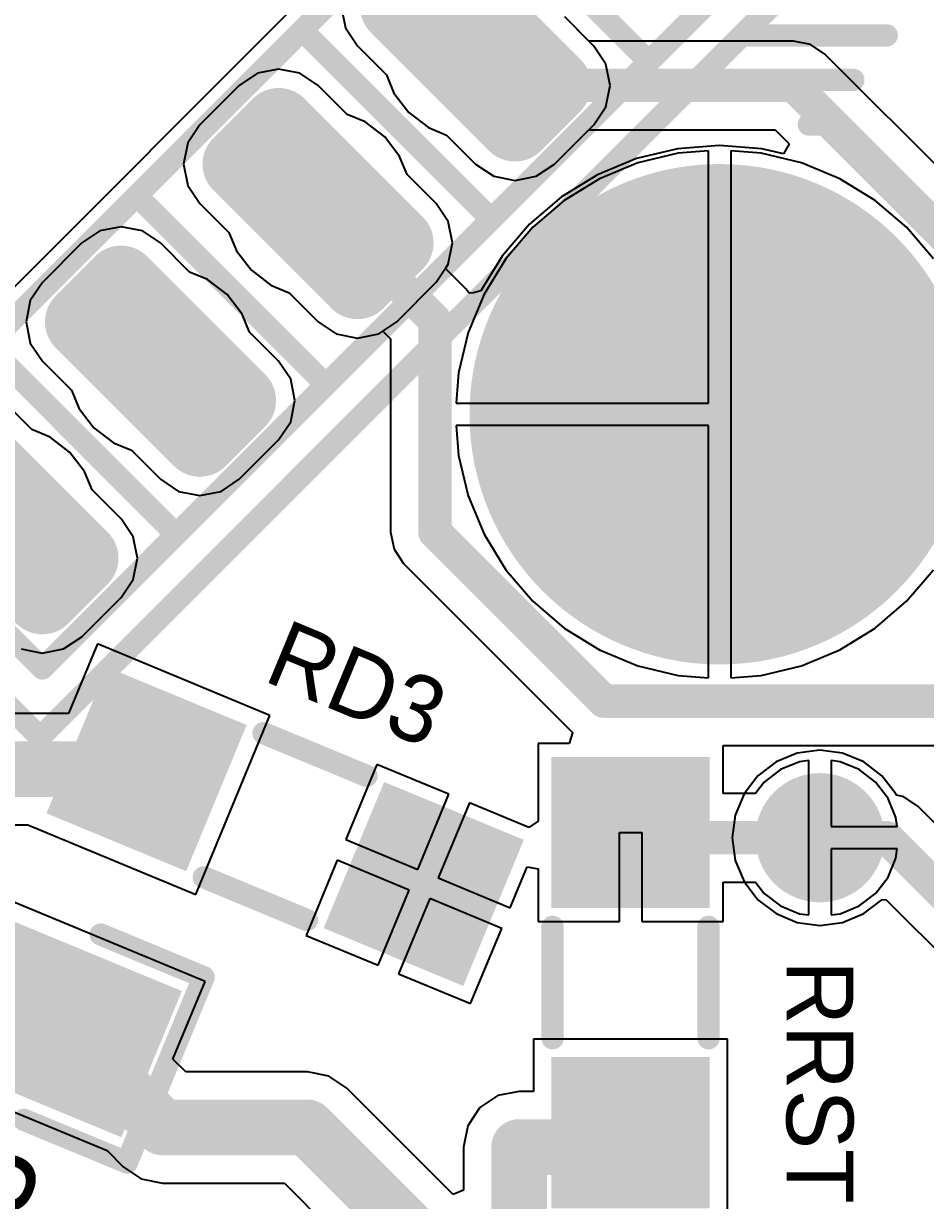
# Model space of a CAD drawing. Header units: millimetres. Extents: x 0 to 2.36, y 0 to 2.36.
# Drawn here: x 0.228 to 0.632, y 1.482 to 2.01 of the extents above; entities that cross this region are included whole.
import ezdxf

# ---------------------------------------------------------------- set-up
doc = ezdxf.new("R2010")
doc.units = ezdxf.units.MM
doc.header["$MEASUREMENT"] = 0
for name, color, linetype in [('BottomLayer', 5, 'Continuous'), ('BottomOverlay', 54, 'Continuous'), ('BottomSolder', 6, 'Continuous'), ('MultiLayer', 9, 'Continuous'), ('PadHoleLayer', 156, 'Continuous'), ('TopLayer', 1, 'Continuous'), ('TopOverlay', 2, 'Continuous'), ('TopPaste', 8, 'Continuous'), ('TopSolder', 216, 'Continuous'), ('ViaHoleLayer', 16, 'Continuous')]:
    doc.layers.add(name, color=color, linetype=linetype)

# ---------------------------------------------------------------- blocks, each defined once
blk = doc.blocks.new('___6_______B_2')
at = {"layer": 'BottomLayer'}
h = blk.add_hatch(color=5, dxfattribs=at)
edge = h.paths.add_edge_path()
edge.add_arc((0.0375, 0.0125), 0.0125, 0, 90)
edge.add_line((0.0375, 0.025), (-0.0375, 0.025))
edge.add_arc((-0.0375, 0.0125), 0.0125, 90, 180)
edge.add_line((-0.05, 0.0125), (-0.05, -0.0125))
edge.add_arc((-0.0375, -0.0125), 0.0125, 180, 270)
edge.add_line((-0.0375, -0.025), (0.0375, -0.025))
edge.add_arc((0.0375, -0.0125), 0.0125, 270, 360)
edge.add_line((0.05, -0.0125), (0.05, 0.0125))
h = blk.add_hatch(color=5, dxfattribs=at)
edge = h.paths.add_edge_path()
edge.add_arc((0.0375, -0.0875), 0.0125, 0, 90)
edge.add_line((0.0375, -0.075), (-0.0375, -0.075))
edge.add_arc((-0.0375, -0.0875), 0.0125, 90, 180)
edge.add_line((-0.05, -0.0875), (-0.05, -0.1125))
edge.add_arc((-0.0375, -0.1125), 0.0125, 180, 270)
edge.add_line((-0.0375, -0.125), (0.0375, -0.125))
edge.add_arc((0.0375, -0.1125), 0.0125, 270, 360)
edge.add_line((0.05, -0.1125), (0.05, -0.0875))
h = blk.add_hatch(color=5, dxfattribs=at)
edge = h.paths.add_edge_path()
edge.add_arc((0.0375, -0.1875), 0.0125, 0, 90)
edge.add_line((0.0375, -0.175), (-0.0375, -0.175))
edge.add_arc((-0.0375, -0.1875), 0.0125, 90, 180)
edge.add_line((-0.05, -0.1875), (-0.05, -0.2125))
edge.add_arc((-0.0375, -0.2125), 0.0125, 180, 270)
edge.add_line((-0.0375, -0.225), (0.0375, -0.225))
edge.add_arc((0.0375, -0.2125), 0.0125, 270, 360)
edge.add_line((0.05, -0.2125), (0.05, -0.1875))
h = blk.add_hatch(color=5, dxfattribs=at)
edge = h.paths.add_edge_path()
edge.add_arc((0.0375, -0.2875), 0.0125, 0, 90)
edge.add_line((0.0375, -0.275), (-0.0375, -0.275))
edge.add_arc((-0.0375, -0.2875), 0.0125, 90, 180)
edge.add_line((-0.05, -0.2875), (-0.05, -0.3125))
edge.add_arc((-0.0375, -0.3125), 0.0125, 180, 270)
edge.add_line((-0.0375, -0.325), (0.0375, -0.325))
edge.add_arc((0.0375, -0.3125), 0.0125, 270, 360)
edge.add_line((0.05, -0.3125), (0.05, -0.2875))
h = blk.add_hatch(color=5, dxfattribs=at)
edge = h.paths.add_edge_path()
edge.add_arc((0.0375, -0.3875), 0.0125, 0, 90)
edge.add_line((0.0375, -0.375), (-0.0375, -0.375))
edge.add_arc((-0.0375, -0.3875), 0.0125, 90, 180)
edge.add_line((-0.05, -0.3875), (-0.05, -0.4125))
edge.add_arc((-0.0375, -0.4125), 0.0125, 180, 270)
edge.add_line((-0.0375, -0.425), (0.0375, -0.425))
edge.add_arc((0.0375, -0.4125), 0.0125, 270, 360)
edge.add_line((0.05, -0.4125), (0.05, -0.3875))
h = blk.add_hatch(color=5, dxfattribs=at)
edge = h.paths.add_edge_path()
edge.add_arc((0.0375, -0.4875), 0.0125, 0, 90)
edge.add_line((0.0375, -0.475), (-0.0375, -0.475))
edge.add_arc((-0.0375, -0.4875), 0.0125, 90, 180)
edge.add_line((-0.05, -0.4875), (-0.05, -0.5125))
edge.add_arc((-0.0375, -0.5125), 0.0125, 180, 270)
edge.add_line((-0.0375, -0.525), (0.0375, -0.525))
edge.add_arc((0.0375, -0.5125), 0.0125, 270, 360)
edge.add_line((0.05, -0.5125), (0.05, -0.4875))
at = {"layer": 'BottomSolder'}
h = blk.add_hatch(color=6, dxfattribs=at)
edge = h.paths.add_edge_path()
edge.add_arc((0.0375, 0.0125), 0.0165, 0, 90)
edge.add_line((0.0375, 0.029), (-0.0375, 0.029))
edge.add_arc((-0.0375, 0.0125), 0.0165, 90, 180)
edge.add_line((-0.054, 0.0125), (-0.054, -0.0125))
edge.add_arc((-0.0375, -0.0125), 0.0165, 180, 270)
edge.add_line((-0.0375, -0.029), (0.0375, -0.029))
edge.add_arc((0.0375, -0.0125), 0.0165, 270, 360)
edge.add_line((0.054, -0.0125), (0.054, 0.0125))
h = blk.add_hatch(color=6, dxfattribs=at)
edge = h.paths.add_edge_path()
edge.add_arc((0.0375, -0.0875), 0.0165, 0, 90)
edge.add_line((0.0375, -0.071), (-0.0375, -0.071))
edge.add_arc((-0.0375, -0.0875), 0.0165, 90, 180)
edge.add_line((-0.054, -0.0875), (-0.054, -0.1125))
edge.add_arc((-0.0375, -0.1125), 0.0165, 180, 270)
edge.add_line((-0.0375, -0.129), (0.0375, -0.129))
edge.add_arc((0.0375, -0.1125), 0.0165, 270, 360)
edge.add_line((0.054, -0.1125), (0.054, -0.0875))
h = blk.add_hatch(color=6, dxfattribs=at)
edge = h.paths.add_edge_path()
edge.add_arc((0.0375, -0.1875), 0.0165, 0, 90)
edge.add_line((0.0375, -0.171), (-0.0375, -0.171))
edge.add_arc((-0.0375, -0.1875), 0.0165, 90, 180)
edge.add_line((-0.054, -0.1875), (-0.054, -0.2125))
edge.add_arc((-0.0375, -0.2125), 0.0165, 180, 270)
edge.add_line((-0.0375, -0.229), (0.0375, -0.229))
edge.add_arc((0.0375, -0.2125), 0.0165, 270, 360)
edge.add_line((0.054, -0.2125), (0.054, -0.1875))
h = blk.add_hatch(color=6, dxfattribs=at)
edge = h.paths.add_edge_path()
edge.add_arc((0.0375, -0.2875), 0.0165, 0, 90)
edge.add_line((0.0375, -0.271), (-0.0375, -0.271))
edge.add_arc((-0.0375, -0.2875), 0.0165, 90, 180)
edge.add_line((-0.054, -0.2875), (-0.054, -0.3125))
edge.add_arc((-0.0375, -0.3125), 0.0165, 180, 270)
edge.add_line((-0.0375, -0.329), (0.0375, -0.329))
edge.add_arc((0.0375, -0.3125), 0.0165, 270, 360)
edge.add_line((0.054, -0.3125), (0.054, -0.2875))
h = blk.add_hatch(color=6, dxfattribs=at)
edge = h.paths.add_edge_path()
edge.add_arc((0.0375, -0.3875), 0.0165, 0, 90)
edge.add_line((0.0375, -0.371), (-0.0375, -0.371))
edge.add_arc((-0.0375, -0.3875), 0.0165, 90, 180)
edge.add_line((-0.054, -0.3875), (-0.054, -0.4125))
edge.add_arc((-0.0375, -0.4125), 0.0165, 180, 270)
edge.add_line((-0.0375, -0.429), (0.0375, -0.429))
edge.add_arc((0.0375, -0.4125), 0.0165, 270, 360)
edge.add_line((0.054, -0.4125), (0.054, -0.3875))
h = blk.add_hatch(color=6, dxfattribs=at)
edge = h.paths.add_edge_path()
edge.add_arc((0.0375, -0.4875), 0.0165, 0, 90)
edge.add_line((0.0375, -0.471), (-0.0375, -0.471))
edge.add_arc((-0.0375, -0.4875), 0.0165, 90, 180)
edge.add_line((-0.054, -0.4875), (-0.054, -0.5125))
edge.add_arc((-0.0375, -0.5125), 0.0165, 180, 270)
edge.add_line((-0.0375, -0.529), (0.0375, -0.529))
edge.add_arc((0.0375, -0.5125), 0.0165, 270, 360)
edge.add_line((0.054, -0.5125), (0.054, -0.4875))
at = {"layer": 'MultiLayer'}
h = blk.add_hatch(color=9, dxfattribs=at)
edge = h.paths.add_edge_path()
edge.add_arc((0.0375, 0.0125), 0.0125, 0, 90)
edge.add_line((0.0375, 0.025), (-0.0375, 0.025))
edge.add_arc((-0.0375, 0.0125), 0.0125, 90, 180)
edge.add_line((-0.05, 0.0125), (-0.05, -0.0125))
edge.add_arc((-0.0375, -0.0125), 0.0125, 180, 270)
edge.add_line((-0.0375, -0.025), (0.0375, -0.025))
edge.add_arc((0.0375, -0.0125), 0.0125, 270, 360)
edge.add_line((0.05, -0.0125), (0.05, 0.0125))
h = blk.add_hatch(color=9, dxfattribs=at)
edge = h.paths.add_edge_path()
edge.add_arc((0.0375, -0.0875), 0.0125, 0, 90)
edge.add_line((0.0375, -0.075), (-0.0375, -0.075))
edge.add_arc((-0.0375, -0.0875), 0.0125, 90, 180)
edge.add_line((-0.05, -0.0875), (-0.05, -0.1125))
edge.add_arc((-0.0375, -0.1125), 0.0125, 180, 270)
edge.add_line((-0.0375, -0.125), (0.0375, -0.125))
edge.add_arc((0.0375, -0.1125), 0.0125, 270, 360)
edge.add_line((0.05, -0.1125), (0.05, -0.0875))
h = blk.add_hatch(color=9, dxfattribs=at)
edge = h.paths.add_edge_path()
edge.add_arc((0.0375, -0.1875), 0.0125, 0, 90)
edge.add_line((0.0375, -0.175), (-0.0375, -0.175))
edge.add_arc((-0.0375, -0.1875), 0.0125, 90, 180)
edge.add_line((-0.05, -0.1875), (-0.05, -0.2125))
edge.add_arc((-0.0375, -0.2125), 0.0125, 180, 270)
edge.add_line((-0.0375, -0.225), (0.0375, -0.225))
edge.add_arc((0.0375, -0.2125), 0.0125, 270, 360)
edge.add_line((0.05, -0.2125), (0.05, -0.1875))
h = blk.add_hatch(color=9, dxfattribs=at)
edge = h.paths.add_edge_path()
edge.add_arc((0.0375, -0.2875), 0.0125, 0, 90)
edge.add_line((0.0375, -0.275), (-0.0375, -0.275))
edge.add_arc((-0.0375, -0.2875), 0.0125, 90, 180)
edge.add_line((-0.05, -0.2875), (-0.05, -0.3125))
edge.add_arc((-0.0375, -0.3125), 0.0125, 180, 270)
edge.add_line((-0.0375, -0.325), (0.0375, -0.325))
edge.add_arc((0.0375, -0.3125), 0.0125, 270, 360)
edge.add_line((0.05, -0.3125), (0.05, -0.2875))
h = blk.add_hatch(color=9, dxfattribs=at)
edge = h.paths.add_edge_path()
edge.add_arc((0.0375, -0.3875), 0.0125, 0, 90)
edge.add_line((0.0375, -0.375), (-0.0375, -0.375))
edge.add_arc((-0.0375, -0.3875), 0.0125, 90, 180)
edge.add_line((-0.05, -0.3875), (-0.05, -0.4125))
edge.add_arc((-0.0375, -0.4125), 0.0125, 180, 270)
edge.add_line((-0.0375, -0.425), (0.0375, -0.425))
edge.add_arc((0.0375, -0.4125), 0.0125, 270, 360)
edge.add_line((0.05, -0.4125), (0.05, -0.3875))
h = blk.add_hatch(color=9, dxfattribs=at)
edge = h.paths.add_edge_path()
edge.add_arc((0.0375, -0.4875), 0.0125, 0, 90)
edge.add_line((0.0375, -0.475), (-0.0375, -0.475))
edge.add_arc((-0.0375, -0.4875), 0.0125, 90, 180)
edge.add_line((-0.05, -0.4875), (-0.05, -0.5125))
edge.add_arc((-0.0375, -0.5125), 0.0125, 180, 270)
edge.add_line((-0.0375, -0.525), (0.0375, -0.525))
edge.add_arc((0.0375, -0.5125), 0.0125, 270, 360)
edge.add_line((0.05, -0.5125), (0.05, -0.4875))
at = {"layer": 'PadHoleLayer'}
h = blk.add_hatch(color=156, dxfattribs=at)
edge = h.paths.add_edge_path()
edge.add_arc((0, 0), 0.01693, 0, 360)
h = blk.add_hatch(color=156, dxfattribs=at)
edge = h.paths.add_edge_path()
edge.add_arc((0, -0.1), 0.01693, 0, 360)
h = blk.add_hatch(color=156, dxfattribs=at)
edge = h.paths.add_edge_path()
edge.add_arc((0, -0.2), 0.01693, 0, 360)
h = blk.add_hatch(color=156, dxfattribs=at)
edge = h.paths.add_edge_path()
edge.add_arc((0, -0.3), 0.01693, 0, 360)
h = blk.add_hatch(color=156, dxfattribs=at)
edge = h.paths.add_edge_path()
edge.add_arc((0, -0.4), 0.01693, 0, 360)
h = blk.add_hatch(color=156, dxfattribs=at)
edge = h.paths.add_edge_path()
edge.add_arc((0, -0.5), 0.01693, 0, 360)
at = {"layer": 'TopLayer'}
h = blk.add_hatch(color=1, dxfattribs=at)
edge = h.paths.add_edge_path()
edge.add_arc((0.0375, 0.0125), 0.0125, 0, 90)
edge.add_line((0.0375, 0.025), (-0.0375, 0.025))
edge.add_arc((-0.0375, 0.0125), 0.0125, 90, 180)
edge.add_line((-0.05, 0.0125), (-0.05, -0.0125))
edge.add_arc((-0.0375, -0.0125), 0.0125, 180, 270)
edge.add_line((-0.0375, -0.025), (0.0375, -0.025))
edge.add_arc((0.0375, -0.0125), 0.0125, 270, 360)
edge.add_line((0.05, -0.0125), (0.05, 0.0125))
h = blk.add_hatch(color=1, dxfattribs=at)
edge = h.paths.add_edge_path()
edge.add_arc((0.0375, -0.0875), 0.0125, 0, 90)
edge.add_line((0.0375, -0.075), (-0.0375, -0.075))
edge.add_arc((-0.0375, -0.0875), 0.0125, 90, 180)
edge.add_line((-0.05, -0.0875), (-0.05, -0.1125))
edge.add_arc((-0.0375, -0.1125), 0.0125, 180, 270)
edge.add_line((-0.0375, -0.125), (0.0375, -0.125))
edge.add_arc((0.0375, -0.1125), 0.0125, 270, 360)
edge.add_line((0.05, -0.1125), (0.05, -0.0875))
h = blk.add_hatch(color=1, dxfattribs=at)
edge = h.paths.add_edge_path()
edge.add_arc((0.0375, -0.1875), 0.0125, 0, 90)
edge.add_line((0.0375, -0.175), (-0.0375, -0.175))
edge.add_arc((-0.0375, -0.1875), 0.0125, 90, 180)
edge.add_line((-0.05, -0.1875), (-0.05, -0.2125))
edge.add_arc((-0.0375, -0.2125), 0.0125, 180, 270)
edge.add_line((-0.0375, -0.225), (0.0375, -0.225))
edge.add_arc((0.0375, -0.2125), 0.0125, 270, 360)
edge.add_line((0.05, -0.2125), (0.05, -0.1875))
h = blk.add_hatch(color=1, dxfattribs=at)
edge = h.paths.add_edge_path()
edge.add_arc((0.0375, -0.2875), 0.0125, 0, 90)
edge.add_line((0.0375, -0.275), (-0.0375, -0.275))
edge.add_arc((-0.0375, -0.2875), 0.0125, 90, 180)
edge.add_line((-0.05, -0.2875), (-0.05, -0.3125))
edge.add_arc((-0.0375, -0.3125), 0.0125, 180, 270)
edge.add_line((-0.0375, -0.325), (0.0375, -0.325))
edge.add_arc((0.0375, -0.3125), 0.0125, 270, 360)
edge.add_line((0.05, -0.3125), (0.05, -0.2875))
h = blk.add_hatch(color=1, dxfattribs=at)
edge = h.paths.add_edge_path()
edge.add_arc((0.0375, -0.3875), 0.0125, 0, 90)
edge.add_line((0.0375, -0.375), (-0.0375, -0.375))
edge.add_arc((-0.0375, -0.3875), 0.0125, 90, 180)
edge.add_line((-0.05, -0.3875), (-0.05, -0.4125))
edge.add_arc((-0.0375, -0.4125), 0.0125, 180, 270)
edge.add_line((-0.0375, -0.425), (0.0375, -0.425))
edge.add_arc((0.0375, -0.4125), 0.0125, 270, 360)
edge.add_line((0.05, -0.4125), (0.05, -0.3875))
h = blk.add_hatch(color=1, dxfattribs=at)
edge = h.paths.add_edge_path()
edge.add_arc((0.0375, -0.4875), 0.0125, 0, 90)
edge.add_line((0.0375, -0.475), (-0.0375, -0.475))
edge.add_arc((-0.0375, -0.4875), 0.0125, 90, 180)
edge.add_line((-0.05, -0.4875), (-0.05, -0.5125))
edge.add_arc((-0.0375, -0.5125), 0.0125, 180, 270)
edge.add_line((-0.0375, -0.525), (0.0375, -0.525))
edge.add_arc((0.0375, -0.5125), 0.0125, 270, 360)
edge.add_line((0.05, -0.5125), (0.05, -0.4875))
at = {"layer": 'TopSolder'}
h = blk.add_hatch(color=216, dxfattribs=at)
edge = h.paths.add_edge_path()
edge.add_arc((0.0375, 0.0125), 0.0165, 0, 90)
edge.add_line((0.0375, 0.029), (-0.0375, 0.029))
edge.add_arc((-0.0375, 0.0125), 0.0165, 90, 180)
edge.add_line((-0.054, 0.0125), (-0.054, -0.0125))
edge.add_arc((-0.0375, -0.0125), 0.0165, 180, 270)
edge.add_line((-0.0375, -0.029), (0.0375, -0.029))
edge.add_arc((0.0375, -0.0125), 0.0165, 270, 360)
edge.add_line((0.054, -0.0125), (0.054, 0.0125))
h = blk.add_hatch(color=216, dxfattribs=at)
edge = h.paths.add_edge_path()
edge.add_arc((0.0375, -0.0875), 0.0165, 0, 90)
edge.add_line((0.0375, -0.071), (-0.0375, -0.071))
edge.add_arc((-0.0375, -0.0875), 0.0165, 90, 180)
edge.add_line((-0.054, -0.0875), (-0.054, -0.1125))
edge.add_arc((-0.0375, -0.1125), 0.0165, 180, 270)
edge.add_line((-0.0375, -0.129), (0.0375, -0.129))
edge.add_arc((0.0375, -0.1125), 0.0165, 270, 360)
edge.add_line((0.054, -0.1125), (0.054, -0.0875))
h = blk.add_hatch(color=216, dxfattribs=at)
edge = h.paths.add_edge_path()
edge.add_arc((0.0375, -0.1875), 0.0165, 0, 90)
edge.add_line((0.0375, -0.171), (-0.0375, -0.171))
edge.add_arc((-0.0375, -0.1875), 0.0165, 90, 180)
edge.add_line((-0.054, -0.1875), (-0.054, -0.2125))
edge.add_arc((-0.0375, -0.2125), 0.0165, 180, 270)
edge.add_line((-0.0375, -0.229), (0.0375, -0.229))
edge.add_arc((0.0375, -0.2125), 0.0165, 270, 360)
edge.add_line((0.054, -0.2125), (0.054, -0.1875))
h = blk.add_hatch(color=216, dxfattribs=at)
edge = h.paths.add_edge_path()
edge.add_arc((0.0375, -0.2875), 0.0165, 0, 90)
edge.add_line((0.0375, -0.271), (-0.0375, -0.271))
edge.add_arc((-0.0375, -0.2875), 0.0165, 90, 180)
edge.add_line((-0.054, -0.2875), (-0.054, -0.3125))
edge.add_arc((-0.0375, -0.3125), 0.0165, 180, 270)
edge.add_line((-0.0375, -0.329), (0.0375, -0.329))
edge.add_arc((0.0375, -0.3125), 0.0165, 270, 360)
edge.add_line((0.054, -0.3125), (0.054, -0.2875))
h = blk.add_hatch(color=216, dxfattribs=at)
edge = h.paths.add_edge_path()
edge.add_arc((0.0375, -0.3875), 0.0165, 0, 90)
edge.add_line((0.0375, -0.371), (-0.0375, -0.371))
edge.add_arc((-0.0375, -0.3875), 0.0165, 90, 180)
edge.add_line((-0.054, -0.3875), (-0.054, -0.4125))
edge.add_arc((-0.0375, -0.4125), 0.0165, 180, 270)
edge.add_line((-0.0375, -0.429), (0.0375, -0.429))
edge.add_arc((0.0375, -0.4125), 0.0165, 270, 360)
edge.add_line((0.054, -0.4125), (0.054, -0.3875))
h = blk.add_hatch(color=216, dxfattribs=at)
edge = h.paths.add_edge_path()
edge.add_arc((0.0375, -0.4875), 0.0165, 0, 90)
edge.add_line((0.0375, -0.471), (-0.0375, -0.471))
edge.add_arc((-0.0375, -0.4875), 0.0165, 90, 180)
edge.add_line((-0.054, -0.4875), (-0.054, -0.5125))
edge.add_arc((-0.0375, -0.5125), 0.0165, 180, 270)
edge.add_line((-0.0375, -0.529), (0.0375, -0.529))
edge.add_arc((0.0375, -0.5125), 0.0165, 270, 360)
edge.add_line((0.054, -0.5125), (0.054, -0.4875))
at = {"layer": 'BottomOverlay', "const_width": 0.01}
for points in [[(-0.06, 0.045), (0.06, 0.045)], [(-0.06, -0.535), (-0.06, 0.045)], [(0.06, -0.535), (0.06, 0.045)], [(-0.06, -0.05), (0.06, -0.05)], [(-0.06, -0.15), (0.06, -0.15)], [(-0.06, -0.25), (0.06, -0.25)], [(-0.06, -0.355), (0.06, -0.355)], [(-0.06, -0.45), (0.06, -0.45)], [(-0.06, -0.535), (0.06, -0.535)]]:
    blk.add_lwpolyline(points, dxfattribs=at)
at = {"layer": 'BottomOverlay', "const_width": 0.005}
for points in [[(-0.0625, 0.045, 1), (-0.0575, 0.045, 1)], [(-0.0625, 0.045, 1), (-0.0575, 0.045, 1)], [(0.0575, 0.045, 1), (0.0625, 0.045, 1)], [(0.0575, 0.045, 1), (0.0625, 0.045, 1)], [(-0.0625, -0.05, 1), (-0.0575, -0.05, 1)], [(0.0575, -0.05, 1), (0.0625, -0.05, 1)], [(-0.0625, -0.15, 1), (-0.0575, -0.15, 1)], [(0.0575, -0.15, 1), (0.0625, -0.15, 1)], [(-0.0625, -0.25, 1), (-0.0575, -0.25, 1)], [(0.0575, -0.25, 1), (0.0625, -0.25, 1)], [(-0.0625, -0.355, 1), (-0.0575, -0.355, 1)], [(0.0575, -0.355, 1), (0.0625, -0.355, 1)], [(-0.0625, -0.45, 1), (-0.0575, -0.45, 1)], [(0.0575, -0.45, 1), (0.0625, -0.45, 1)], [(-0.0625, -0.535, 1), (-0.0575, -0.535, 1)], [(-0.0625, -0.535, 1), (-0.0575, -0.535, 1)], [(0.0575, -0.535, 1), (0.0625, -0.535, 1)], [(0.0575, -0.535, 1), (0.0625, -0.535, 1)]]:
    blk.add_lwpolyline(points, format="xyb", close=True, dxfattribs=at)
blk = doc.blocks.new('LED3_2X1_6_13')
at = {"layer": 'TopLayer'}
for points in [[(0.03937, -0.0315), (-0.03937, -0.0315), (-0.03937, 0.0315), (0.03937, 0.0315)], [(0.16437, -0.0315), (0.08563, -0.0315), (0.08563, 0.0315), (0.16437, 0.0315)]]:
    blk.add_hatch(color=1, dxfattribs=at).paths.add_polyline_path(points)
at = {"layer": 'TopPaste'}
for points in [[(0.03937, -0.0315), (-0.03937, -0.0315), (-0.03937, 0.0315), (0.03937, 0.0315)], [(0.16437, -0.0315), (0.08563, -0.0315), (0.08563, 0.0315), (0.16437, 0.0315)]]:
    blk.add_hatch(color=8, dxfattribs=at).paths.add_polyline_path(points)
at = {"layer": 'TopSolder'}
for points in [[(0.04337, -0.0355), (-0.04337, -0.0355), (-0.04337, 0.0355), (0.04337, 0.0355)], [(0.16837, -0.0355), (0.08163, -0.0355), (0.08163, 0.0355), (0.16837, 0.0355)]]:
    blk.add_hatch(color=216, dxfattribs=at).paths.add_polyline_path(points)
at = {"layer": 'TopOverlay', "const_width": 0.01}
for points in [[(0, 0.045), (-0.05, 0.045)], [(-0.05, 0.045), (-0.05, -0.045)], [(0.175, 0.045), (0.085, 0.045)], [(0.175, 0.045), (0.175, -0.045)], [(0, -0.045), (-0.05, -0.045)], [(0.175, -0.045), (0.085, -0.045)]]:
    blk.add_lwpolyline(points, dxfattribs=at)
at = {"layer": 'TopOverlay', "const_width": 0.005}
for points in [[(-0.0525, 0.045, 1), (-0.0475, 0.045, 1)], [(-0.0525, 0.045, 1), (-0.0475, 0.045, 1)], [(-0.0025, 0.045, 1), (0.0025, 0.045, 1)], [(0.0825, 0.045, 1), (0.0875, 0.045, 1)], [(0.1725, 0.045, 1), (0.1775, 0.045, 1)], [(0.1725, 0.045, 1), (0.1775, 0.045, 1)], [(-0.0525, -0.045, 1), (-0.0475, -0.045, 1)], [(-0.0525, -0.045, 1), (-0.0475, -0.045, 1)], [(-0.0025, -0.045, 1), (0.0025, -0.045, 1)], [(0.0825, -0.045, 1), (0.0875, -0.045, 1)], [(0.1725, -0.045, 1), (0.1775, -0.045, 1)], [(0.1725, -0.045, 1), (0.1775, -0.045, 1)]]:
    blk.add_lwpolyline(points, format="xyb", close=True, dxfattribs=at)
blk = doc.blocks.new('1206_38')
at = {"layer": 'TopLayer'}
for points in [[(-0.0374, -0.0315), (-0.09724, -0.0315), (-0.09724, 0.0315), (-0.0374, 0.0315)], [(0.09724, -0.0315), (0.0374, -0.0315), (0.0374, 0.0315), (0.09724, 0.0315)]]:
    blk.add_hatch(color=1, dxfattribs=at).paths.add_polyline_path(points)
at = {"layer": 'TopPaste'}
for points in [[(-0.0374, -0.0315), (-0.09724, -0.0315), (-0.09724, 0.0315), (-0.0374, 0.0315)], [(0.09724, -0.0315), (0.0374, -0.0315), (0.0374, 0.0315), (0.09724, 0.0315)]]:
    blk.add_hatch(color=8, dxfattribs=at).paths.add_polyline_path(points)
at = {"layer": 'TopSolder'}
for points in [[(-0.0334, -0.0355), (-0.10124, -0.0355), (-0.10124, 0.0355), (-0.0334, 0.0355)], [(0.10124, -0.0355), (0.0334, -0.0355), (0.0334, 0.0355), (0.10124, 0.0355)]]:
    blk.add_hatch(color=216, dxfattribs=at).paths.add_polyline_path(points)
at = {"layer": 'TopOverlay', "const_width": 0.01}
for points in [[(-0.025, 0.035), (0.025, 0.035)], [(-0.025, -0.035), (0.025, -0.035)]]:
    blk.add_lwpolyline(points, dxfattribs=at)
at = {"layer": 'TopOverlay', "const_width": 0.005}
for points in [[(-0.0275, 0.035, 1), (-0.0225, 0.035, 1)], [(0.0225, 0.035, 1), (0.0275, 0.035, 1)], [(-0.0275, -0.035, 1), (-0.0225, -0.035, 1)], [(0.0225, -0.035, 1), (0.0275, -0.035, 1)]]:
    blk.add_lwpolyline(points, format="xyb", close=True, dxfattribs=at)
blk = doc.blocks.new('1206_41')
at = {"layer": 'TopLayer'}
for points in [[(-0.0374, -0.0315), (-0.09724, -0.0315), (-0.09724, 0.0315), (-0.0374, 0.0315)], [(0.09724, -0.0315), (0.0374, -0.0315), (0.0374, 0.0315), (0.09724, 0.0315)]]:
    blk.add_hatch(color=1, dxfattribs=at).paths.add_polyline_path(points)
at = {"layer": 'TopPaste'}
for points in [[(-0.0374, -0.0315), (-0.09724, -0.0315), (-0.09724, 0.0315), (-0.0374, 0.0315)], [(0.09724, -0.0315), (0.0374, -0.0315), (0.0374, 0.0315), (0.09724, 0.0315)]]:
    blk.add_hatch(color=8, dxfattribs=at).paths.add_polyline_path(points)
at = {"layer": 'TopSolder'}
for points in [[(-0.0334, -0.0355), (-0.10124, -0.0355), (-0.10124, 0.0355), (-0.0334, 0.0355)], [(0.10124, -0.0355), (0.0334, -0.0355), (0.0334, 0.0355), (0.10124, 0.0355)]]:
    blk.add_hatch(color=216, dxfattribs=at).paths.add_polyline_path(points)
at = {"layer": 'TopOverlay', "const_width": 0.01}
for points in [[(-0.025, 0.035), (0.025, 0.035)], [(-0.025, -0.035), (0.025, -0.035)]]:
    blk.add_lwpolyline(points, dxfattribs=at)
at = {"layer": 'TopOverlay', "const_width": 0.005}
for points in [[(-0.0275, 0.035, 1), (-0.0225, 0.035, 1)], [(0.0225, 0.035, 1), (0.0275, 0.035, 1)], [(-0.0275, -0.035, 1), (-0.0225, -0.035, 1)], [(0.0225, -0.035, 1), (0.0275, -0.035, 1)]]:
    blk.add_lwpolyline(points, format="xyb", close=True, dxfattribs=at)

msp = doc.modelspace()

# ---------------------------------------------------------------- hatches: boundary and pattern name
at = {"layer": 'BottomLayer'}
h = msp.add_hatch(color=5, dxfattribs=at)
edge = h.paths.add_edge_path()
edge.add_arc((0.54, 1.835), 0.10827, 0, 360)
h = msp.add_hatch(color=5, dxfattribs=at)
edge = h.paths.add_edge_path()
edge.add_arc((0.585, 1.645), 0.025, 0, 360)
at = {"layer": 'BottomSolder'}
h = msp.add_hatch(color=6, dxfattribs=at)
edge = h.paths.add_edge_path()
edge.add_arc((0.54, 1.835), 0.11227, 0, 360)
h = msp.add_hatch(color=6, dxfattribs=at)
edge = h.paths.add_edge_path()
edge.add_arc((0.585, 1.645), 0.029, 0, 360)
at = {"layer": 'MultiLayer'}
h = msp.add_hatch(color=9, dxfattribs=at)
edge = h.paths.add_edge_path()
edge.add_arc((0.54, 1.835), 0.10827, 0, 360)
at = {"layer": 'PadHoleLayer'}
h = msp.add_hatch(color=156, dxfattribs=at)
edge = h.paths.add_edge_path()
edge.add_arc((0.54, 1.835), 0.06496, 0, 360)
at = {"layer": 'TopLayer'}
h = msp.add_hatch(color=1, dxfattribs=at)
edge = h.paths.add_edge_path()
edge.add_arc((0.54, 1.835), 0.10827, 0, 360)
h = msp.add_hatch(color=1, dxfattribs=at)
edge = h.paths.add_edge_path()
edge.add_arc((0.585, 1.645), 0.025, 0, 360)
at = {"layer": 'TopSolder'}
h = msp.add_hatch(color=216, dxfattribs=at)
edge = h.paths.add_edge_path()
edge.add_arc((0.54, 1.835), 0.11227, 0, 360)
h = msp.add_hatch(color=216, dxfattribs=at)
edge = h.paths.add_edge_path()
edge.add_arc((0.585, 1.645), 0.029, 0, 360)
at = {"layer": 'ViaHoleLayer'}
h = msp.add_hatch(color=16, dxfattribs=at)
edge = h.paths.add_edge_path()
edge.add_arc((0.585, 1.645), 0.014, 0, 360)

# ---------------------------------------------------------------- linework, layer by layer
at = {"layer": 'BottomLayer'}
for p, q in [((0, 1.66877), (0.69123, 2.36)), ((0.37013, 2.01793), (0.37204, 2.00837)), ((0.48349, 2.00023), (0.47046, 2.01326)), ((0.37204, 2.00837), (0.37745, 2.00026)), ((0.37745, 2.00026), (0.39047, 1.98724)), ((0.4889, 1.99213), (0.48349, 2.00023)), ((0.4908, 1.98257), (0.4889, 1.99213)), ((0.33252, 1.98797), (0.32442, 1.98256)), ((0.34208, 1.98987), (0.33252, 1.98797)), ((0.35164, 1.98797), (0.34208, 1.98987)), ((0.35974, 1.98256), (0.35164, 1.98797)), ((0.39047, 1.98724), (0.39384, 1.9791)), ((0.32442, 1.98256), (0.30674, 1.96488)), ((0.37277, 1.96953), (0.35974, 1.98256)), ((0.4889, 1.97301), (0.4908, 1.98257)), ((0.39384, 1.9791), (0.40057, 1.97034)), ((0.40057, 1.97034), (0.40932, 1.96362)), ((0.48349, 1.96491), (0.4889, 1.97301)), ((0.30674, 1.96488), (0.30133, 1.95677)), ((0.3809, 1.96616), (0.37277, 1.96953)), ((0.38966, 1.95944), (0.3809, 1.96616)), ((0.46581, 1.94723), (0.48349, 1.96491)), ((0.39638, 1.95068), (0.38966, 1.95944)), ((0.40932, 1.96362), (0.41746, 1.96025)), ((0.41746, 1.96025), (0.43048, 1.94723)), ((0.30133, 1.95677), (0.29942, 1.94721)), ((0.39975, 1.94255), (0.39638, 1.95068)), ((0.52144, 1.95217), (0.50334, 1.94783)), ((0.535, 1.95324), (0.52144, 1.95217)), ((0.535, 1.84), (0.535, 1.95324)), ((0.55856, 1.95217), (0.545, 1.95324)), ((0.545, 1.95324), (0.545, 1.835)), ((0.57666, 1.94783), (0.55856, 1.95217)), ((0.29942, 1.94721), (0.30133, 1.93766)), ((0.43048, 1.94723), (0.43859, 1.94181)), ((0.45771, 1.94181), (0.46581, 1.94723)), ((0.50334, 1.94783), (0.48614, 1.9407)), ((0.59386, 1.9407), (0.57666, 1.94783)), ((0.41278, 1.92952), (0.39975, 1.94255)), ((0.43859, 1.94181), (0.44815, 1.93991)), ((0.44815, 1.93991), (0.45771, 1.94181)), ((0.48614, 1.9407), (0.47027, 1.93098)), ((0.60973, 1.93098), (0.59386, 1.9407)), ((0.30133, 1.93766), (0.30674, 1.92955)), ((0.30674, 1.92955), (0.31976, 1.91653)), ((0.41819, 1.92142), (0.41278, 1.92952)), ((0.47027, 1.93098), (0.45611, 1.91889)), ((0.62389, 1.91889), (0.60973, 1.93098)), ((0.26181, 1.91726), (0.25371, 1.91185)), ((0.27137, 1.91916), (0.26181, 1.91726)), ((0.28093, 1.91726), (0.27137, 1.91916)), ((0.28903, 1.91185), (0.28093, 1.91726)), ((0.42009, 1.91186), (0.41819, 1.92142)), ((0.45611, 1.91889), (0.44402, 1.90473)), ((0.63598, 1.90473), (0.62389, 1.91889)), ((0.25371, 1.91185), (0.23603, 1.89417)), ((0.30206, 1.89882), (0.28903, 1.91185)), ((0.31976, 1.91653), (0.32313, 1.90839)), ((0.41819, 1.9023), (0.42009, 1.91186)), ((0.32313, 1.90839), (0.32985, 1.89963)), ((0.41278, 1.8942), (0.41819, 1.9023)), ((0.44402, 1.90473), (0.4343, 1.88886)), ((0.31019, 1.89545), (0.30206, 1.89882)), ((0.32985, 1.89963), (0.33861, 1.89291)), ((0.23603, 1.89417), (0.23061, 1.88606)), ((0.31895, 1.88873), (0.31019, 1.89545)), ((0.33861, 1.89291), (0.34675, 1.88954)), ((0.3951, 1.87652), (0.41278, 1.8942)), ((0.23061, 1.88606), (0.22871, 1.8765)), ((0.32567, 1.87997), (0.31895, 1.88873)), ((0.34675, 1.88954), (0.35977, 1.87652)), ((0.4343, 1.88886), (0.42717, 1.87166)), ((0.32904, 1.87184), (0.32567, 1.87997)), ((0.22871, 1.8765), (0.23061, 1.86694)), ((0.35977, 1.87652), (0.36788, 1.8711)), ((0.387, 1.8711), (0.3951, 1.87652)), ((0.34207, 1.85881), (0.32904, 1.87184)), ((0.36788, 1.8711), (0.37744, 1.8692)), ((0.37744, 1.8692), (0.387, 1.8711)), ((0.42717, 1.87166), (0.42283, 1.85356)), ((0.23061, 1.86694), (0.23603, 1.85884)), ((0.23603, 1.85884), (0.24905, 1.84582)), ((0.34748, 1.85071), (0.34207, 1.85881)), ((0.42283, 1.85356), (0.42176, 1.84)), ((0.34938, 1.84115), (0.34748, 1.85071)), ((0.24905, 1.84582), (0.25242, 1.83768)), ((0.23135, 1.82811), (0.21832, 1.84113)), ((0.25242, 1.83768), (0.25914, 1.82892)), ((0.34748, 1.83159), (0.34938, 1.84115)), ((0.42176, 1.84), (0.535, 1.84)), ((0.545, 1.835), (0.545, 1.71676)), ((0.23948, 1.82474), (0.23135, 1.82811)), ((0.25914, 1.82892), (0.2679, 1.8222)), ((0.34207, 1.82349), (0.34748, 1.83159)), ((0.535, 1.83), (0.42176, 1.83)), ((0.42176, 1.83), (0.42283, 1.81644)), ((0.535, 1.71676), (0.535, 1.83)), ((0.24824, 1.81802), (0.23948, 1.82474)), ((0.2679, 1.8222), (0.27604, 1.81883)), ((0.32439, 1.80581), (0.34207, 1.82349)), ((0.25496, 1.80926), (0.24824, 1.81802)), ((0.27604, 1.81883), (0.28906, 1.80581)), ((0.42283, 1.81644), (0.42717, 1.79834)), ((0.25833, 1.80113), (0.25496, 1.80926)), ((0.27136, 1.7881), (0.25833, 1.80113)), ((0.28906, 1.80581), (0.29717, 1.80039)), ((0.31629, 1.80039), (0.32439, 1.80581)), ((0.29717, 1.80039), (0.30673, 1.79849)), ((0.30673, 1.79849), (0.31629, 1.80039)), ((0.42717, 1.79834), (0.4343, 1.78114)), ((0.27677, 1.78), (0.27136, 1.7881)), ((0.27867, 1.77044), (0.27677, 1.78)), ((0.4343, 1.78114), (0.44402, 1.76527)), ((0.27677, 1.76088), (0.27867, 1.77044)), ((0.44402, 1.76527), (0.45611, 1.75111)), ((0.62389, 1.75111), (0.63598, 1.76527)), ((0.27136, 1.75277), (0.27677, 1.76088)), ((0.25368, 1.7351), (0.27136, 1.75277)), ((0.45611, 1.75111), (0.47027, 1.73902)), ((0.60973, 1.73902), (0.62389, 1.75111)), ((0.47027, 1.73902), (0.48614, 1.7293)), ((0.59386, 1.7293), (0.60973, 1.73902)), ((0.24557, 1.72968), (0.25368, 1.7351)), ((0.22646, 1.72968), (0.23602, 1.72778)), ((0.23602, 1.72778), (0.24557, 1.72968)), ((0.48614, 1.7293), (0.50334, 1.72217)), ((0.57666, 1.72217), (0.59386, 1.7293)), ((0.50334, 1.72217), (0.52144, 1.71783)), ((0.55856, 1.71783), (0.57666, 1.72217)), ((0.52144, 1.71783), (0.535, 1.71676)), ((0.545, 1.71676), (0.55856, 1.71783)), ((0.57482, 1.683), (0.56533, 1.67907)), ((0.585, 1.68434), (0.57482, 1.683)), ((0.59518, 1.683), (0.585, 1.68434)), ((0.60467, 1.67907), (0.59518, 1.683)), ((0.56533, 1.67907), (0.55718, 1.67282)), ((0.61281, 1.67282), (0.60467, 1.67907)), ((0.55718, 1.67282), (0.55093, 1.66467)), ((0.61907, 1.66467), (0.61281, 1.67282)), ((0.55093, 1.66467), (0.547, 1.65518)), ((0.61933, 1.66402), (0.61907, 1.66467)), ((0.62261, 1.66337), (0.61933, 1.66402)), ((0.62906, 1.65906), (0.62261, 1.66337)), ((0.64195, 1.64617), (0.62906, 1.65906)), ((0.547, 1.65518), (0.54566, 1.645)), ((0.54566, 1.645), (0.547, 1.63482)), ((0.547, 1.63482), (0.55093, 1.62533)), ((0.55093, 1.62533), (0.55718, 1.61718)), ((0.55718, 1.61718), (0.56533, 1.61093)), ((0.60467, 1.61093), (0.61281, 1.61718)), ((0.61281, 1.61718), (0.61458, 1.6173)), ((0.61458, 1.6173), (0.65044, 1.58144)), ((0.56533, 1.61093), (0.57482, 1.607)), ((0.59518, 1.607), (0.60467, 1.61093)), ((0.57482, 1.607), (0.585, 1.60566)), ((0.585, 1.60566), (0.59518, 1.607))]:
    msp.add_line(p, q, dxfattribs=at)
at = {"layer": 'BottomLayer', "const_width": 0.015}
for points in [[(0.585, 1.645), (0.615, 1.645)], [(0.615, 1.645), (0.6645, 1.5955)]]:
    msp.add_lwpolyline(points, dxfattribs=at)
at = {"layer": 'BottomLayer', "const_width": 0.0075}
for points in [[(0.58125, 1.645, 1), (0.58875, 1.645, 1)], [(0.61125, 1.645, 1), (0.61875, 1.645, 1)], [(0.61125, 1.645, 1), (0.61875, 1.645, 1)]]:
    msp.add_lwpolyline(points, format="xyb", close=True, dxfattribs=at)
at = {"layer": 'BottomOverlay', "const_width": 0.01}
for points in [[(0.55, 2.005), (0.615, 2.005)], [(0.565, 1.985), (0.6, 1.985)], [(0.58, 1.965), (0.585, 1.965)]]:
    msp.add_lwpolyline(points, dxfattribs=at)
at = {"layer": 'BottomOverlay', "const_width": 0.005}
for points in [[(0.5475, 2.005, 1), (0.5525, 2.005, 1)], [(0.6125, 2.005, 1), (0.6175, 2.005, 1)], [(0.5625, 1.985, 1), (0.5675, 1.985, 1)], [(0.5975, 1.985, 1), (0.6025, 1.985, 1)], [(0.5775, 1.965, 1), (0.5825, 1.965, 1)], [(0.5825, 1.965, 1), (0.5875, 1.965, 1)]]:
    msp.add_lwpolyline(points, format="xyb", close=True, dxfattribs=at)
at = {"layer": 'TopLayer'}
for p, q in [((0, 1.66877), (0.69123, 2.36)), ((0.37013, 2.01793), (0.37204, 2.00837)), ((0.48127, 2.00245), (0.47046, 2.01326)), ((0.37204, 2.00837), (0.37745, 2.00026)), ((0.57312, 2.00245), (0.48127, 2.00245)), ((0.58073, 2.00094), (0.57312, 2.00245)), ((0.37745, 2.00026), (0.39047, 1.98724)), ((0.58718, 1.99663), (0.58073, 2.00094)), ((0.7181, 1.86571), (0.58718, 1.99663)), ((0.33252, 1.98797), (0.32442, 1.98256)), ((0.34208, 1.98987), (0.33252, 1.98797)), ((0.35164, 1.98797), (0.34208, 1.98987)), ((0.35974, 1.98256), (0.35164, 1.98797)), ((0.39047, 1.98724), (0.39384, 1.9791)), ((0.32442, 1.98256), (0.30674, 1.96488)), ((0.37277, 1.96953), (0.35974, 1.98256)), ((0.39384, 1.9791), (0.40057, 1.97034)), ((0.40057, 1.97034), (0.40932, 1.96362)), ((0.30674, 1.96488), (0.30133, 1.95677)), ((0.3809, 1.96616), (0.37277, 1.96953)), ((0.38966, 1.95944), (0.3809, 1.96616)), ((0.39638, 1.95068), (0.38966, 1.95944)), ((0.40932, 1.96362), (0.41746, 1.96025)), ((0.41746, 1.96025), (0.43048, 1.94723)), ((0.46581, 1.94723), (0.48127, 1.96269)), ((0.48127, 1.96269), (0.56489, 1.96269)), ((0.56489, 1.96269), (0.57125, 1.95633)), ((0.30133, 1.95677), (0.29942, 1.94721)), ((0.52113, 1.95415), (0.50272, 1.94974)), ((0.54, 1.95564), (0.52113, 1.95415)), ((0.55887, 1.95415), (0.54, 1.95564)), ((0.56871, 1.95179), (0.55887, 1.95415)), ((0.57125, 1.95633), (0.56871, 1.95179)), ((0.39975, 1.94255), (0.39638, 1.95068)), ((0.50272, 1.94974), (0.48523, 1.94249)), ((0.29942, 1.94721), (0.30133, 1.93766)), ((0.43048, 1.94723), (0.43859, 1.94181)), ((0.45771, 1.94181), (0.46581, 1.94723)), ((0.41278, 1.92952), (0.39975, 1.94255)), ((0.43859, 1.94181), (0.44815, 1.93991)), ((0.44815, 1.93991), (0.45771, 1.94181)), ((0.48523, 1.94249), (0.46909, 1.9326)), ((0.30133, 1.93766), (0.30674, 1.92955)), ((0.30674, 1.92955), (0.31976, 1.91653)), ((0.41819, 1.92142), (0.41278, 1.92952)), ((0.46909, 1.9326), (0.45469, 1.92031)), ((0.26181, 1.91726), (0.25371, 1.91185)), ((0.27137, 1.91916), (0.26181, 1.91726)), ((0.28093, 1.91726), (0.27137, 1.91916)), ((0.28903, 1.91185), (0.28093, 1.91726)), ((0.42009, 1.91186), (0.41819, 1.92142)), ((0.45469, 1.92031), (0.4424, 1.90591)), ((0.25371, 1.91185), (0.23603, 1.89417)), ((0.30206, 1.89882), (0.28903, 1.91185)), ((0.31976, 1.91653), (0.32313, 1.90839)), ((0.41819, 1.9023), (0.42009, 1.91186)), ((0.32313, 1.90839), (0.32985, 1.89963)), ((0.41696, 1.90045), (0.41819, 1.9023)), ((0.4424, 1.90591), (0.43284, 1.89032)), ((0.31019, 1.89545), (0.30206, 1.89882)), ((0.32985, 1.89963), (0.33861, 1.89291)), ((0.42629, 1.89112), (0.41696, 1.90045)), ((0.23603, 1.89417), (0.23061, 1.88606)), ((0.31895, 1.88873), (0.31019, 1.89545)), ((0.33861, 1.89291), (0.34675, 1.88954)), ((0.42753, 1.88927), (0.42629, 1.89112)), ((0.23061, 1.88606), (0.22871, 1.8765)), ((0.32567, 1.87997), (0.31895, 1.88873)), ((0.34675, 1.88954), (0.35977, 1.87652)), ((0.42954, 1.88947), (0.42753, 1.88927)), ((0.43284, 1.89032), (0.42954, 1.88947)), ((0.32904, 1.87184), (0.32567, 1.87997)), ((0.22871, 1.8765), (0.23061, 1.86694)), ((0.35977, 1.87652), (0.36788, 1.8711)), ((0.34207, 1.85881), (0.32904, 1.87184)), ((0.36788, 1.8711), (0.37744, 1.8692)), ((0.37744, 1.8692), (0.387, 1.8711)), ((0.387, 1.8711), (0.38884, 1.87234)), ((0.38884, 1.87234), (0.39235, 1.86883)), ((0.23061, 1.86694), (0.23603, 1.85884)), ((0.39235, 1.86883), (0.39235, 1.78208)), ((0.23603, 1.85884), (0.24905, 1.84582)), ((0.34748, 1.85071), (0.34207, 1.85881)), ((0.34938, 1.84115), (0.34748, 1.85071)), ((0.24905, 1.84582), (0.25242, 1.83768)), ((0.23135, 1.82811), (0.21832, 1.84113)), ((0.25242, 1.83768), (0.25914, 1.82892)), ((0.34748, 1.83159), (0.34938, 1.84115)), ((0.23948, 1.82474), (0.23135, 1.82811)), ((0.25914, 1.82892), (0.2679, 1.8222)), ((0.34207, 1.82349), (0.34748, 1.83159)), ((0.24824, 1.81802), (0.23948, 1.82474)), ((0.2679, 1.8222), (0.27604, 1.81883)), ((0.32439, 1.80581), (0.34207, 1.82349)), ((0.25496, 1.80926), (0.24824, 1.81802)), ((0.27604, 1.81883), (0.28906, 1.80581)), ((0.25833, 1.80113), (0.25496, 1.80926)), ((0.27136, 1.7881), (0.25833, 1.80113)), ((0.28906, 1.80581), (0.29717, 1.80039)), ((0.31629, 1.80039), (0.32439, 1.80581)), ((0.29717, 1.80039), (0.30673, 1.79849)), ((0.30673, 1.79849), (0.31629, 1.80039)), ((0.27677, 1.78), (0.27136, 1.7881)), ((0.27867, 1.77044), (0.27677, 1.78)), ((0.39235, 1.78208), (0.39386, 1.77447)), ((0.39386, 1.77447), (0.39817, 1.76802)), ((0.27677, 1.76088), (0.27867, 1.77044)), ((0.39817, 1.76802), (0.47395, 1.69224)), ((0.27136, 1.75277), (0.27677, 1.76088)), ((0.25368, 1.7351), (0.27136, 1.75277)), ((0.24557, 1.72968), (0.25368, 1.7351)), ((0.22646, 1.72968), (0.23602, 1.72778)), ((0.23602, 1.72778), (0.24557, 1.72968)), ((0.26072, 1.73199), (0.24777, 1.70074)), ((0.33818, 1.69991), (0.26072, 1.73199)), ((0.24777, 1.70074), (0.19744, 1.70074)), ((0.30489, 1.61954), (0.33818, 1.69991)), ((0.47395, 1.69211), (0.47242, 1.68724)), ((0.47395, 1.69224), (0.47395, 1.69211)), ((0.47242, 1.68724), (0.4585, 1.68724)), ((0.4585, 1.68724), (0.4585, 1.6524)), ((0.5415, 1.66488), (0.5415, 1.68639)), ((0.5415, 1.68639), (0.79801, 1.68639)), ((0.58, 1.67964), (0.57586, 1.6791)), ((0.58, 1.645), (0.58, 1.67964)), ((0.59414, 1.6791), (0.59, 1.67964)), ((0.59, 1.67964), (0.59, 1.65)), ((0.3862, 1.67785), (0.37223, 1.64413)), ((0.41846, 1.66449), (0.3862, 1.67785)), ((0.56735, 1.67557), (0.56004, 1.66996)), ((0.57586, 1.6791), (0.56735, 1.67557)), ((0.60265, 1.67557), (0.59414, 1.6791)), ((0.60996, 1.66996), (0.60265, 1.67557)), ((0.56004, 1.66996), (0.55614, 1.66488)), ((0.61557, 1.66265), (0.60996, 1.66996)), ((0.40449, 1.63077), (0.41846, 1.66449)), ((0.55614, 1.66488), (0.5415, 1.66488)), ((0.4277, 1.66066), (0.41373, 1.62694)), ((0.45435, 1.64962), (0.4277, 1.66066)), ((0.6191, 1.65414), (0.61557, 1.66265)), ((0.61964, 1.65), (0.6191, 1.65414)), ((0.20779, 1.65078), (0.22945, 1.65078)), ((0.22945, 1.65078), (0.30489, 1.61954)), ((0.4585, 1.6524), (0.45435, 1.64962)), ((0.59, 1.65), (0.61964, 1.65)), ((0.37223, 1.64413), (0.40449, 1.63077)), ((0.495, 1.6074), (0.495, 1.64732)), ((0.495, 1.64732), (0.505, 1.64732)), ((0.505, 1.64732), (0.505, 1.6074)), ((0.58, 1.61036), (0.58, 1.645)), ((0.61964, 1.64), (0.59, 1.64)), ((0.59, 1.64), (0.59, 1.61036)), ((0.6191, 1.63586), (0.61964, 1.64)), ((0.3684, 1.63489), (0.35444, 1.60118)), ((0.40067, 1.62153), (0.3684, 1.63489)), ((0.44599, 1.61358), (0.4536, 1.63194)), ((0.4536, 1.63194), (0.4585, 1.63097)), ((0.61557, 1.62735), (0.6191, 1.63586)), ((0.41373, 1.62694), (0.44599, 1.61358)), ((0.4585, 1.63097), (0.4585, 1.6074)), ((0.60996, 1.62004), (0.61557, 1.62735)), ((0.3867, 1.58781), (0.40067, 1.62153)), ((0.5415, 1.6074), (0.5415, 1.62512)), ((0.5415, 1.62512), (0.55614, 1.62512)), ((0.55614, 1.62512), (0.56004, 1.62004)), ((0.30911, 1.58053), (0.21419, 1.61984)), ((0.4099, 1.6177), (0.39594, 1.58399)), ((0.44217, 1.60434), (0.4099, 1.6177)), ((0.56004, 1.62004), (0.56735, 1.61443)), ((0.60265, 1.61443), (0.60996, 1.62004)), ((0.56735, 1.61443), (0.57586, 1.6109)), ((0.57586, 1.6109), (0.58, 1.61036)), ((0.59, 1.61036), (0.59414, 1.6109)), ((0.59414, 1.6109), (0.60265, 1.61443)), ((0.4585, 1.6074), (0.495, 1.6074)), ((0.505, 1.6074), (0.5415, 1.6074)), ((0.35444, 1.60118), (0.3867, 1.58781)), ((0.4282, 1.57062), (0.44217, 1.60434)), ((0.29466, 1.54566), (0.30911, 1.58053)), ((0.39594, 1.58399), (0.4282, 1.57062)), ((0.5435, 1.5546), (0.4565, 1.5546)), ((0.4565, 1.5546), (0.4565, 1.53119)), ((0.5435, 1.47076), (0.5435, 1.5546)), ((0.30035, 1.53998), (0.29466, 1.54566)), ((0.1809, 1.53947), (0.26506, 1.50461)), ((0.355, 1.53998), (0.30035, 1.53998)), ((0.36456, 1.53808), (0.355, 1.53998)), ((0.37266, 1.53266), (0.36456, 1.53808)), ((0.4204, 1.48493), (0.37266, 1.53266)), ((0.44044, 1.52929), (0.43234, 1.52388)), ((0.45, 1.53119), (0.44044, 1.52929)), ((0.4565, 1.53119), (0.45, 1.53119)), ((0.43234, 1.52388), (0.42692, 1.51577)), ((0.42692, 1.51577), (0.42502, 1.50621)), ((0.42502, 1.50621), (0.42502, 1.48684)), ((0.26506, 1.50461), (0.27234, 1.49734)), ((0.27234, 1.49734), (0.28044, 1.49192)), ((0.28044, 1.49192), (0.29, 1.49002)), ((0.29, 1.49002), (0.34465, 1.49002)), ((0.34465, 1.49002), (0.38502, 1.44965)), ((0.42502, 1.48684), (0.4204, 1.48493))]:
    msp.add_line(p, q, dxfattribs=at)
for points, const_width in [([(0.43047, 2.00025), (0.44815, 1.98257)], 0.015), ([(0.44815, 1.98257), (0.57312, 1.98257)], 0.015), ([(0.57312, 1.98257), (0.7055, 1.85019)], 0.015), ([(0.35976, 1.92954), (0.41223, 1.87706)], 0.015), ([(0.41223, 1.78208), (0.41223, 1.87706)], 0.015), ([(0.41223, 1.78208), (0.48804, 1.70627)], 0.015), ([(0.48804, 1.70627), (0.80783, 1.70627)], 0.015), ([(0.19744, 1.67576), (0.2828, 1.67576)], 0.025), ([(0.5, 1.64732), (0.50232, 1.645)], 0.015), ([(0.50232, 1.645), (0.585, 1.645)], 0.015), ([(0.245, 1.56), (0.29, 1.515)], 0.025), ([(0.29, 1.515), (0.355, 1.515)], 0.025), ([(0.355, 1.515), (0.41, 1.46)], 0.025), ([(0.49196, 1.50621), (0.49843, 1.51268)], 0.025), ([(0.49843, 1.51268), (0.5, 1.51268)], 0.025), ([(0.45, 1.28622), (0.45, 1.50621)], 0.025), ([(0.45, 1.50621), (0.49196, 1.50621)], 0.025)]:
    msp.add_lwpolyline(points, dxfattribs=dict(at, const_width=const_width))
for points, const_width in [([(0.42672, 2.00025, 1), (0.43422, 2.00025, 1)], 0.0075), ([(0.4444, 1.98257, 1), (0.4519, 1.98257, 1)], 0.0075), ([(0.4444, 1.98257, 1), (0.4519, 1.98257, 1)], 0.0075), ([(0.56937, 1.98257, 1), (0.57687, 1.98257, 1)], 0.0075), ([(0.56937, 1.98257, 1), (0.57687, 1.98257, 1)], 0.0075), ([(0.35601, 1.92954, 1), (0.36351, 1.92954, 1)], 0.0075), ([(0.40848, 1.87706, 1), (0.41598, 1.87706, 1)], 0.0075), ([(0.40848, 1.87706, 1), (0.41598, 1.87706, 1)], 0.0075), ([(0.40848, 1.78208, 1), (0.41598, 1.78208, 1)], 0.0075), ([(0.40848, 1.78208, 1), (0.41598, 1.78208, 1)], 0.0075), ([(0.48429, 1.70627, 1), (0.49179, 1.70627, 1)], 0.0075), ([(0.48429, 1.70627, 1), (0.49179, 1.70627, 1)], 0.0075), ([(0.27655, 1.67576, 1), (0.28905, 1.67576, 1)], 0.0125), ([(0.49625, 1.64732, 1), (0.50375, 1.64732, 1)], 0.0075), ([(0.49857, 1.645, 1), (0.50607, 1.645, 1)], 0.0075), ([(0.49857, 1.645, 1), (0.50607, 1.645, 1)], 0.0075), ([(0.58125, 1.645, 1), (0.58875, 1.645, 1)], 0.0075), ([(0.23875, 1.56, 1), (0.25125, 1.56, 1)], 0.0125), ([(0.28375, 1.515, 1), (0.29625, 1.515, 1)], 0.0125), ([(0.28375, 1.515, 1), (0.29625, 1.515, 1)], 0.0125), ([(0.34875, 1.515, 1), (0.36125, 1.515, 1)], 0.0125), ([(0.34875, 1.515, 1), (0.36125, 1.515, 1)], 0.0125), ([(0.49218, 1.51268, 1), (0.50468, 1.51268, 1)], 0.0125), ([(0.49218, 1.51268, 1), (0.50468, 1.51268, 1)], 0.0125), ([(0.49375, 1.51268, 1), (0.50625, 1.51268, 1)], 0.0125), ([(0.44375, 1.50621, 1), (0.45625, 1.50621, 1)], 0.0125), ([(0.44375, 1.50621, 1), (0.45625, 1.50621, 1)], 0.0125), ([(0.48571, 1.50621, 1), (0.49821, 1.50621, 1)], 0.0125), ([(0.48571, 1.50621, 1), (0.49821, 1.50621, 1)], 0.0125)]:
    msp.add_lwpolyline(points, format="xyb", close=True, dxfattribs=dict(at, const_width=const_width))
at = {"layer": 'TopOverlay', "const_width": 0.01}
for points in [[(0.235, 1.69), (0.675, 2.13)], [(0.135, 1.79), (0.235, 1.69)]]:
    msp.add_lwpolyline(points, dxfattribs=at)
at = {"layer": 'TopOverlay', "const_width": 0.005}
msp.add_lwpolyline([(0.2325, 1.69, 1), (0.2375, 1.69, 1)], format="xyb", close=True, dxfattribs=at)
msp.add_lwpolyline([(0.2325, 1.69, 1), (0.2375, 1.69, 1)], format="xyb", close=True, dxfattribs=at)

# ---------------------------------------------------------------- block references
for name, p, rotation in [('___6_______B_2', (0.57189, 2.14167), 315), ('1206_41', (0.345, 1.65), 337.5000000000001), ('1206_38', (0.5, 1.58), 90), ('LED3_2X1_6_13', (0.245, 1.56), 157.5)]:
    msp.add_blockref(name, p, dxfattribs=dict(rotation=rotation))

# ---------------------------------------------------------------- texts
at = {"layer": 'TopOverlay'}
for s, height, rotation, p in [('RD3', 0.03, 337.5, (0.33452, 1.71569)), ('RRST', 0.03, 270, (0.57, 1.58998)), ('D3', 0.04, 67.5, (0.21072, 1.43656))]:
    msp.add_text(s, height=height, rotation=rotation, dxfattribs=at).set_placement(p)

doc.saveas('drawing.dxf')
